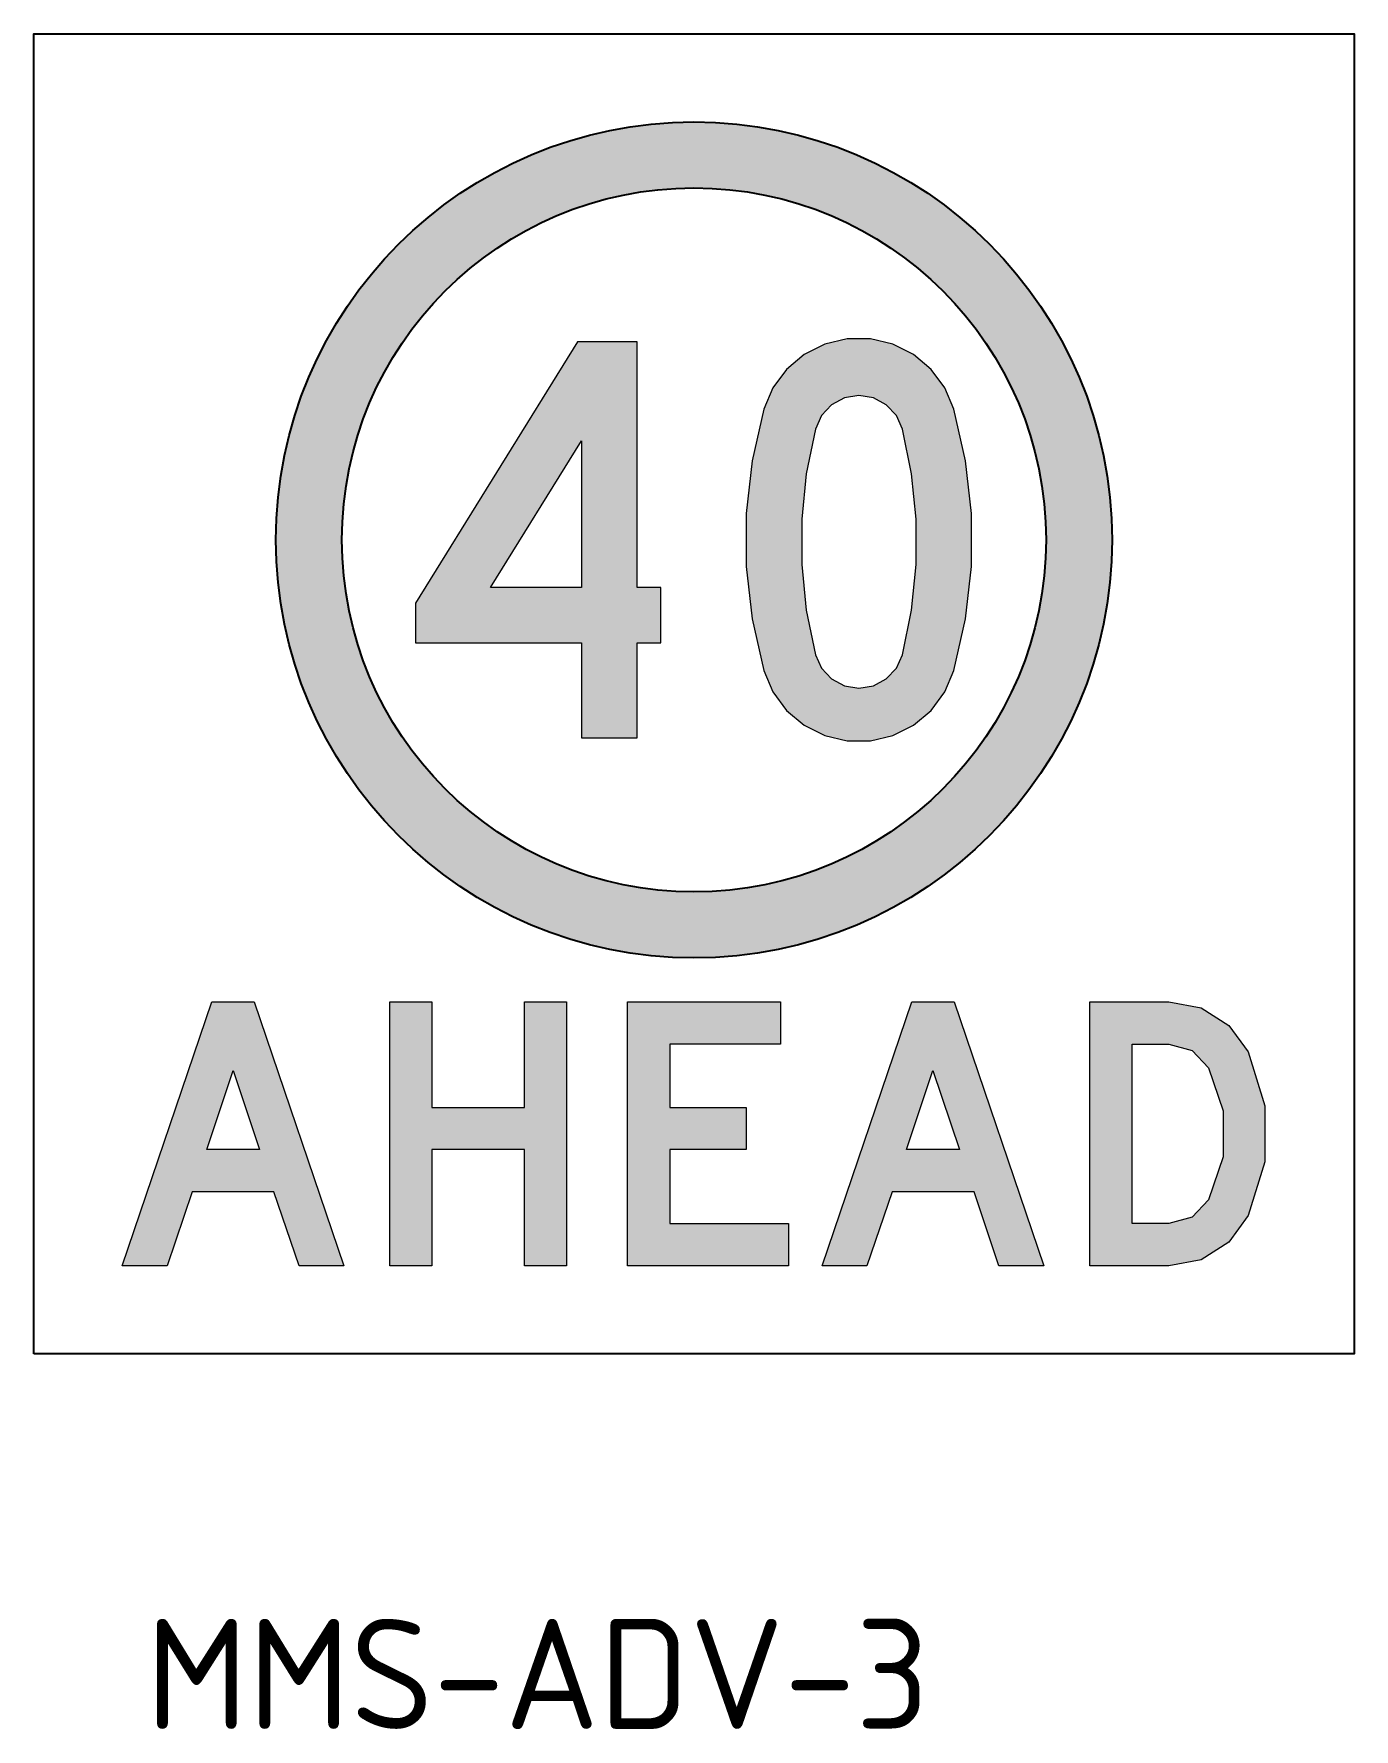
# Model space of a CAD drawing. Extents: x 158 to 359, y 73 to 242.
# Drawn here: x 157.8 to 217.8, y 165 to 242.1 of the extents above.
import ezdxf

# ---------------------------------------------------------------- set-up
doc = ezdxf.new("R2010")
doc.units = 0
doc.header["$LTSCALE"] = 0.5
doc.layers.add('L25', color=1, linetype='CONTINUOUS')
doc.styles.add('ISO', font='iso3098b.shx')

msp = doc.modelspace()

# ---------------------------------------------------------------- hatches: boundary and pattern name
at = {"layer": 'L25'}
h = msp.add_hatch(color=256, dxfattribs=at)
edge = h.paths.add_edge_path(flags=16)
edge.add_arc((187.8, 219.055), 16, 0, 360)
edge = h.paths.add_edge_path()
edge.add_arc((187.8, 219.055), 19, 0, 360)
h = msp.add_hatch(color=256, dxfattribs=at)
h.paths.add_polyline_path([(199.611, 213.115), (200.147, 215.463), (200.416, 217.853), (200.416, 220.258), (200.147, 222.651), (199.611, 224.996), (199.198, 225.961), (198.575, 226.805), (197.775, 227.482), (196.838, 227.952), (195.816, 228.198), (194.768, 228.198), (193.75, 227.952), (192.812, 227.482), (192.01, 226.805), (191.387, 225.961), (190.976, 224.996), (190.437, 222.651), (190.168, 220.258), (190.168, 217.853), (190.437, 215.463), (190.976, 213.115), (191.387, 212.151), (192.01, 211.306), (192.812, 210.632), (193.75, 210.159), (194.768, 209.917), (195.816, 209.917), (196.838, 210.159), (197.775, 210.632), (198.575, 211.306), (199.198, 212.151)])
h.paths.add_polyline_path([(197.272, 213.837), (197.685, 215.868), (197.892, 217.931), (197.892, 220.004), (197.685, 222.064), (197.272, 224.095), (196.999, 224.706), (196.541, 225.197), (195.954, 225.514), (195.292, 225.622), (194.633, 225.514), (194.043, 225.197), (193.588, 224.706), (193.315, 224.095), (192.902, 222.064), (192.696, 220.004), (192.696, 217.931), (192.902, 215.868), (193.315, 213.837), (193.588, 213.226), (194.043, 212.735), (194.633, 212.417), (195.292, 212.31), (195.954, 212.417), (196.541, 212.735), (196.999, 213.226)], flags=16)
h = msp.add_hatch(color=256, dxfattribs=at)
h.paths.add_polyline_path([(178.553, 216.895), (182.692, 223.556), (182.692, 216.895)], flags=17)
h.paths.add_polyline_path([(182.692, 210.057), (185.211, 210.057), (185.211, 214.376), (186.289, 214.376), (186.289, 216.895), (185.211, 216.895), (185.211, 228.057), (182.513, 228.057), (175.136, 216.176), (175.136, 214.376), (182.692, 214.376)])
h = msp.add_hatch(color=256, dxfattribs=at)
h.paths.add_polyline_path([(193.627, 186.059), (197.705, 198.059), (199.627, 198.059), (203.696, 186.059), (201.661, 186.059), (200.526, 189.419), (196.806, 189.419), (195.661, 186.059)])
h.paths.add_polyline_path([(199.863, 191.34), (197.459, 191.34), (198.661, 194.936)], flags=16)
h.paths.add_polyline_path([(184.778, 198.059), (191.734, 198.059), (191.734, 196.138), (186.699, 196.138), (186.699, 193.261), (190.172, 193.261), (190.172, 191.34), (186.699, 191.34), (186.699, 187.981), (192.094, 187.981), (192.094, 186.059), (184.778, 186.059)])
h.paths.add_polyline_path([(173.971, 198.059), (175.892, 198.059), (175.892, 193.261), (180.094, 193.261), (180.094, 198.059), (182.005, 198.059), (182.005, 186.059), (180.094, 186.059), (180.094, 191.34), (175.892, 191.34), (175.892, 186.059), (173.971, 186.059)])
h.paths.add_polyline_path([(161.81, 186.059), (165.889, 198.059), (167.81, 198.059), (171.889, 186.059), (169.854, 186.059), (168.709, 189.419), (164.99, 189.419), (163.854, 186.059)])
h.paths.add_polyline_path([(168.047, 191.34), (165.652, 191.34), (166.854, 194.936)], flags=16)
h.paths.add_polyline_path([(209.383, 186.059), (205.787, 186.059), (205.787, 198.059), (209.383, 198.059), (210.85, 197.785), (212.109, 196.98), (212.98, 195.778), (213.737, 193.337), (213.737, 190.782), (212.98, 188.34), (212.109, 187.138), (210.85, 186.334)])
h.paths.add_polyline_path([(209.383, 187.981), (207.708, 187.981), (207.708, 196.138), (209.383, 196.138), (210.434, 195.845), (211.181, 195.059), (211.853, 193.1), (211.853, 191.018), (211.181, 189.059), (210.434, 188.274)], flags=16)

# ---------------------------------------------------------------- linework, layer by layer
msp.add_lwpolyline([(157.8, 182.055), (157.8, 242.055), (217.8, 242.055), (217.8, 182.055)], close=True, dxfattribs=at)
at = {"layer": 'L25', "lineweight": 0}
for points in [[(199.611, 213.115), (200.147, 215.463), (200.416, 217.853), (200.416, 220.258), (200.147, 222.651), (199.611, 224.996), (199.198, 225.961), (198.575, 226.805), (197.775, 227.482), (196.838, 227.952), (195.816, 228.198), (194.768, 228.198), (193.75, 227.952), (192.812, 227.482), (192.01, 226.805), (191.387, 225.961), (190.976, 224.996), (190.437, 222.651), (190.168, 220.258), (190.168, 217.853), (190.437, 215.463), (190.976, 213.115), (191.387, 212.151), (192.01, 211.306), (192.812, 210.632), (193.75, 210.159), (194.768, 209.917), (195.816, 209.917), (196.838, 210.159), (197.775, 210.632), (198.575, 211.306), (199.198, 212.151), (199.611, 213.115)], [(182.692, 210.057), (185.211, 210.057), (185.211, 214.376), (186.289, 214.376), (186.289, 216.895), (185.211, 216.895), (185.211, 228.057), (182.513, 228.057), (175.136, 216.176), (175.136, 214.376), (182.692, 214.376), (182.692, 210.057)], [(197.272, 213.837), (197.685, 215.868), (197.892, 217.931), (197.892, 220.004), (197.685, 222.064), (197.272, 224.095), (196.999, 224.706), (196.541, 225.197), (195.954, 225.514), (195.292, 225.622), (194.633, 225.514), (194.043, 225.197), (193.588, 224.706), (193.315, 224.095), (192.902, 222.064), (192.696, 220.004), (192.696, 217.931), (192.902, 215.868), (193.315, 213.837), (193.588, 213.226), (194.043, 212.735), (194.633, 212.417), (195.292, 212.31), (195.954, 212.417), (196.541, 212.735), (196.999, 213.226), (197.272, 213.837)], [(178.553, 216.895), (182.692, 223.556), (182.692, 216.895)]]:
    msp.add_lwpolyline(points, close=True, dxfattribs=at)
at = {"layer": 'L25', "color": 1, "lineweight": 0}
for points in [[(161.81, 186.059), (165.889, 198.059), (167.81, 198.059), (171.889, 186.059), (169.854, 186.059), (168.709, 189.419), (164.99, 189.419), (163.854, 186.059), (161.81, 186.059)], [(173.971, 198.059), (175.892, 198.059), (175.892, 193.261), (180.094, 193.261), (180.094, 198.059), (182.005, 198.059), (182.005, 186.059), (180.094, 186.059), (180.094, 191.34), (175.892, 191.34), (175.892, 186.059), (173.971, 186.059), (173.971, 198.059)], [(184.778, 198.059), (191.734, 198.059), (191.734, 196.138), (186.699, 196.138), (186.699, 193.261), (190.172, 193.261), (190.172, 191.34), (186.699, 191.34), (186.699, 187.981), (192.094, 187.981), (192.094, 186.059), (184.778, 186.059), (184.778, 198.059)], [(193.627, 186.059), (197.705, 198.059), (199.627, 198.059), (203.696, 186.059), (201.661, 186.059), (200.526, 189.419), (196.806, 189.419), (195.661, 186.059), (193.627, 186.059)], [(209.383, 186.059), (205.787, 186.059), (205.787, 198.059), (209.383, 198.059), (210.85, 197.785), (212.109, 196.98), (212.98, 195.778), (213.737, 193.337), (213.737, 190.782), (212.98, 188.34), (212.109, 187.138), (210.85, 186.334)], [(209.383, 187.981), (207.708, 187.981), (207.708, 196.138), (209.383, 196.138), (210.434, 195.845), (211.181, 195.059), (211.853, 193.1), (211.853, 191.018), (211.181, 189.059), (210.434, 188.274)], [(168.047, 191.34), (165.652, 191.34), (166.854, 194.936), (168.047, 191.34)], [(199.863, 191.34), (197.459, 191.34), (198.661, 194.936), (199.863, 191.34)]]:
    msp.add_lwpolyline(points, close=True, dxfattribs=at)
at = {"layer": 'L25'}
for radius in [19, 16]:
    msp.add_circle((187.8, 219.055), radius, dxfattribs=at)

# ---------------------------------------------------------------- texts
at = {"layer": 'L25', "insert": (162.879, 170.01), "char_height": 5, "width": 58.34705, "attachment_point": 1, "style": 'ISO'}
msp.add_mtext('{\\C3;MMS-ADV-3}', dxfattribs=at)

doc.saveas('drawing.dxf')
